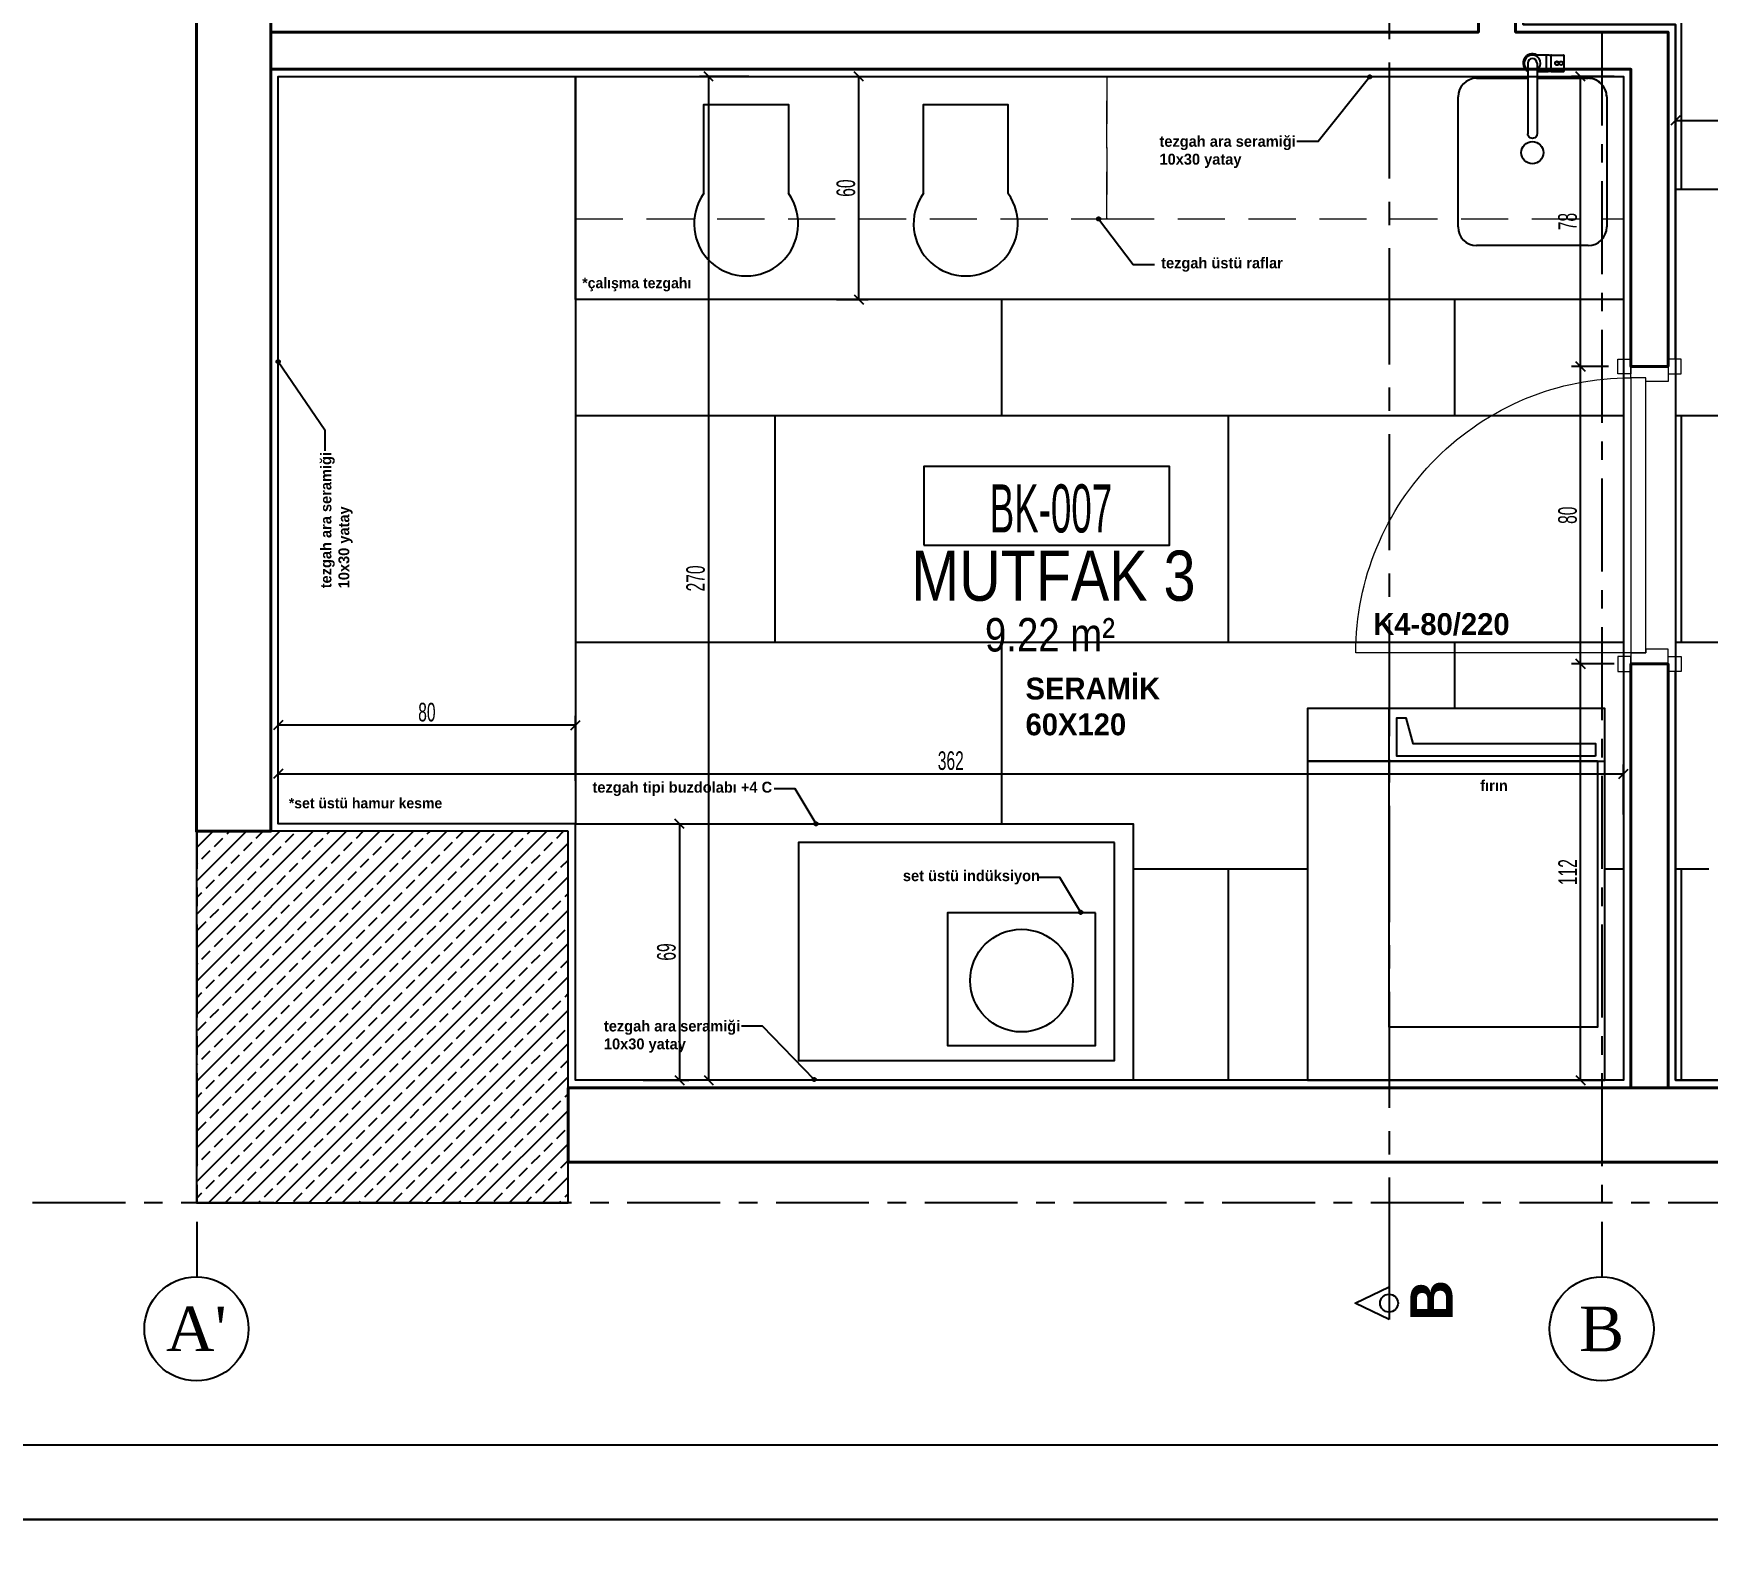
# Model space of a CAD drawing. Header units: millimetres. Extents: x 933584 to 974011, y 4545988 to 4553664.
# Drawn here: x 939316 to 939766.3, y 4548345.4 to 4548755.1 of the extents above; entities that cross this region are included whole.
import ezdxf
from ezdxf.enums import TextEntityAlignment as Align

# ---------------------------------------------------------------- set-up
doc = ezdxf.new("R2010")
doc.units = ezdxf.units.MM
doc.set_wipeout_variables(frame=1)
doc.header["$PDMODE"] = 35
for name, pattern in [('568_AVN_KES_01$0$HIDDEN', [0.375, 0.25, -0.125]), ('CENTER', [2, 1.25, -0.25, 0.25, -0.25]), ('DOT2', [3.175, 0, -3.175]), ('HIDDEN', [9.525, 6.35, -3.175]), ('HIDDENX2', [19.05, 12.7, -6.35])]:
    doc.linetypes.add(name, pattern=pattern)
doc.layers.get('0').update_dxf_attribs({"color": 255})
doc.layers.get('Defpoints').update_dxf_attribs({"color": 8})
for name, color, linetype in [('0-CSX-CXS_20', 14, 'CENTER'), ('0-DMS-50', 143, 'Continuous'), ('0-EST-MEA', 10, 'Continuous'), ('0-HSL-HTC', 253, 'Continuous'), ('0-HSL-HTC_200', 1, 'Continuous'), ('0-HSL-SLD', 252, 'Continuous'), ('0-LNS-SPL', 13, '568_AVN_KES_01$0$HIDDEN'), ('0-LNS-VLF', 11, 'Continuous'), ('0-TXT-NRS', 6, 'Continuous'), ('0-TXT-PBX', 6, 'Continuous'), ('0-TXT-PTX_50', 8, 'Continuous'), ('0-TXT-XBX_20', 3, 'Continuous'), ('2-SPS-RCN', 2, 'Continuous'), ('8-KBT-KEQ', 4, 'Continuous')]:
    doc.layers.add(name, color=color, linetype=linetype)
for name, color, linetype, lineweight in [('2-SPS-IBW', 5, 'Continuous', 40), ('3-OPN-WDR', 4, 'Continuous', 18), ('WNG-02-METAL', 71, 'Continuous', 15)]:
    doc.layers.add(name, color=color, linetype=linetype, lineweight=lineweight)
doc.styles.add('Century Gothic_B_3', font='GOTHICB.TTF', dxfattribs={"height": 4})
doc.styles.add('dim_romans_50', font='swissl.ttf', dxfattribs={"width": 0.6, "height": 5})
doc.styles.add('MAHAL YAZISI', font='ARIALN.TTF', dxfattribs={"width": 0.8})
doc.styles.get("Standard").update_dxf_attribs({"font": 'times.ttf'})
doc.dimstyles.new('ONK_dim 1_50', dxfattribs={"dimscale": 5, "dimtxt": 4, "dimasz": 0.5, "dimexe": 0.5, "dimexo": 0.5, "dimgap": 0.2, "dimtad": 1, "dimdec": 1, "dimrnd": 0.5, "dimzin": 9, "dimtxsty": 'dim_romans_50', "dimblk": 'OBLIQUE', "dimcen": 1, "dimclre": 256, "dimclrt": 256, "dimazin": 2, "dimtfac": 1, "dimtdec": 1, "dimtix": 1, "dimtmove": 2, "dimatfit": 3, "dimldrblk": 'OBLIQUE', "dimfxl": 3, "dimfxlon": 1, "dimarcsym": 0})

# ---------------------------------------------------------------- blocks, each defined once
blk = doc.blocks.new('DBXDB')
at = {"layer": '2-SPS-IBW'}
for points in [[(940322.16, 4549239.51), (940322.16, 4548677.89), (940302.15, 4548677.89), (940302.15, 4549246.89)], [(941153.16, 4548608.89), (941153.16, 4548608.89), (941153.16, 4548608.89), (940402.16, 4548608.89), (940402.16, 4548588.89), (941153.16, 4548588.89), (941153.16, 4548608.89)]]:
    blk.add_lwpolyline(points, close=True, dxfattribs=at)
blk = doc.blocks.new('aksno_20')
at = {"layer": '0-TXT-XBX_20'}
blk.add_circle((0, 0), 7, dxfattribs=at)
blk.add_attdef('AKSNO', text='', height=6).set_placement((0, 0), align=Align.MIDDLE_CENTER)
blk = doc.blocks.new('ZVBXCB')
at = {"layer": '0-CSX-CXS_20', "ltscale": 20}
blk.add_line((933780.76, 4548440.54), (932221.52, 4548440.54), dxfattribs=at)
for points in [[(932759.94, 4549835.4), (932759.94, 4548420.65)], [(933137.86, 4549835.4), (933137.86, 4548420.65)]]:
    blk.add_lwpolyline(points, dxfattribs=at)
at = {"layer": '0-TXT-XBX_20'}
ref = blk.add_blockref('aksno_20', (932759.84, 4548406.65), dxfattribs=dict(at, xscale=2, yscale=2, zscale=2))
ref.add_attrib('AKSNO', "A'", dxfattribs={"color": 7, "height": 12}).set_placement((932759.84, 4548406.65), align=Align.MIDDLE_CENTER)
ref = blk.add_blockref('aksno_20', (933137.86, 4548406.65), dxfattribs=dict(at, xscale=2, yscale=2, zscale=2))
ref.add_attrib('AKSNO', 'B', dxfattribs={"color": 7, "height": 12}).set_placement((933137.86, 4548406.65), align=Align.MIDDLE_CENTER)
blk = doc.blocks.new('FDSVBDVBDZVB')
at = {"layer": '0-HSL-HTC_200'}
h = blk.add_hatch(dxfattribs=at)
h.set_pattern_fill('ANSI33', color=256)
h.set_pattern_definition([(45, (935944.3535, 4550275.225), (-4.490128, 4.490128), []), (45, (935948.8436, 4550275.225), (-4.490128, 4.490128), [3.175, -1.5875])])
h.paths.add_polyline_path([(940402.16, 4548677.89), (940302.15, 4548677.89), (940302.15, 4548577.9), (940402.16, 4548577.9)])
at = {"layer": '2-SPS-RCN'}
blk.add_lwpolyline([(940402.16, 4548677.89), (940302.15, 4548677.89), (940302.15, 4548577.9), (940402.16, 4548577.9)], close=True, dxfattribs=at)
blk = doc.blocks.new('batarya')
at = {"layer": 'WNG-02-METAL'}
for p, q in [((22326.01, 6764.8), (22323.42, 6762.84)), ((22326.21, 6764.87), (22328.79, 6761.47)), ((22327.06, 6765.6), (22330.11, 6767.92)), ((22329.72, 6762.1), (22327.06, 6765.6)), ((22330.45, 6765.41), (22341.94, 6750.28)), ((22332.44, 6766.92), (22343.93, 6751.79)), ((22323.42, 6762.77), (22326.02, 6759.34)), ((22328.67, 6761.3), (22326.09, 6759.33)), ((22331.78, 6763.66), (22329.72, 6762.1))]:
    blk.add_line(p, q, dxfattribs=at)
for points in [[(22326.01, 6764.8), (22326.05, 6764.83), (22326.19, 6764.87)], [(22326.19, 6764.87), (22326.2, 6764.87), (22326.21, 6764.87), (22326.21, 6764.87)], [(22328.79, 6761.45), (22328.71, 6761.33), (22328.67, 6761.3)], [(22328.79, 6761.47), (22328.8, 6761.46), (22328.79, 6761.46), (22328.79, 6761.45)], [(22341.94, 6750.28), (22342.16, 6750.05), (22342.44, 6749.89), (22342.76, 6749.81), (22343.08, 6749.81), (22343.39, 6749.9), (22343.68, 6750.06)], [(22343.68, 6750.06), (22343.91, 6750.29), (22344.07, 6750.57), (22344.16, 6750.88), (22344.17, 6751.2), (22344.09, 6751.51), (22343.93, 6751.79)]]:
    blk.add_lwpolyline(points, dxfattribs=at)
for centre, radius in [((22325.31, 6761.51), 0.5), ((22326.19, 6762.17), 0.525), ((22326.19, 6762.17), 0.47)]:
    blk.add_circle(centre, radius, dxfattribs=at)
for centre, radius, start, end in [((22331.45, 6766.17), 2.5, 337.2316, 155.5423), ((22331.45, 6766.17), 2.2, 341.8342, 272.5673), ((22330.18, 6761.6), 5.08, 127.8893, 140.6506), ((22331.45, 6766.17), 1.25, 37.2059, 217.2059), ((22323.45, 6762.8), 0.05, 127.2059, 217.2059), ((22326.05, 6759.37), 0.05, 217.2059, 307.2059), ((22326.7, 6766.18), 5.08, 293.7612, 306.5225)]:
    blk.add_arc(centre, radius, start, end, dxfattribs=at)
blk = doc.blocks.new('EVYE PLAN')
at = {"layer": '8-KBT-KEQ'}
for p, q in [((5786.65, -705.51), (5782.81, -705.51)), ((5786.65, -709.91), (5786.65, -705.51)), ((5787.77, -705.58), (5787.77, -709.85)), ((5787.97, -705.52), (5791.22, -705.52)), ((5791.27, -705.57), (5791.27, -709.87)), ((5781.56, -707.71), (5781.56, -726.71)), ((5784.06, -707.71), (5784.06, -726.71)), ((5784.06, -709.91), (5786.65, -709.91)), ((5787.97, -709.92), (5791.22, -709.92)), ((5767.81, -711.76), (5781.56, -711.76)), ((5784.06, -711.76), (5797.81, -711.76)), ((5762.81, -751.76), (5762.81, -716.76)), ((5802.81, -716.76), (5802.81, -751.76)), ((5797.81, -756.76), (5767.81, -756.76))]:
    blk.add_line(p, q, dxfattribs=at)
for points in [[(5787.78, -705.57), (5787.77, -705.57), (5787.77, -705.58), (5787.77, -705.58)], [(5787.97, -705.52), (5787.92, -705.52), (5787.78, -705.57)], [(5787.77, -709.85), (5787.77, -709.86), (5787.77, -709.86), (5787.78, -709.87)], [(5787.78, -709.87), (5787.92, -709.91), (5787.97, -709.92)], [(5782.81, -727.94), (5782.49, -727.9), (5782.19, -727.77), (5781.93, -727.58), (5781.73, -727.32), (5781.61, -727.03), (5781.56, -726.71)], [(5784.06, -726.71), (5784.02, -727.03), (5783.9, -727.32), (5783.7, -727.58), (5783.44, -727.77), (5783.14, -727.9), (5782.81, -727.94)]]:
    blk.add_lwpolyline(points, dxfattribs=at)
for centre, radius in [((5789.42, -707.72), 0.525), ((5789.42, -707.72), 0.47), ((5790.52, -707.72), 0.5), ((5782.81, -731.76), 3)]:
    blk.add_circle(centre, radius, dxfattribs=at)
for centre, radius, start, end in [((5782.81, -707.71), 2.5, 61.6636, 239.9743), ((5782.81, -707.71), 2.2, 304.6386, 235.3717), ((5782.81, -707.71), 1.25, 0, 180), ((5786.59, -710.59), 5.08, 76.5553, 89.3166), ((5791.22, -705.57), 0.05, 360, 90), ((5786.59, -704.83), 5.08, 270.6834, 283.4447), ((5791.22, -709.87), 0.05, 270, 0), ((5767.81, -716.76), 5, 90, 180), ((5797.81, -716.76), 5, 51.566, 90), ((5797.81, -716.76), 5, 0, 90), ((5797.81, -716.76), 5, 0, 21.3657), ((5767.81, -751.76), 5, 180, 270), ((5797.81, -751.76), 5, 270, 0)]:
    blk.add_arc(centre, radius, start, end, dxfattribs=at)
at = {"layer": '8-KBT-KEQ', "xscale": -1, "rotation": 37.20591726552704}
blk.add_blockref('batarya', (27660.46, 7406.66), dxfattribs=at)
blk = doc.blocks.new('kapı_multi1')
at = {"color": 8}
blk.add_lwpolyline([(3, 0), (3, 74, -0.414214), (77, 0, -1)], format="xyb", dxfattribs=at)
for points in [[(2, 3.5), (-2, 3.5), (-2, 0), (2, 0)], [(0, -10), (4, -10), (4, -4), (3, -4), (3, 0), (0, 0)], [(77, -4), (77, 0), (3, 0), (3, -4)], [(80, -10), (76, -10), (76, -4), (77, -4), (77, 0), (80, 0)], [(78, 3.5), (82, 3.5), (82, 0), (78, 0)], [(2, -13.5), (-2, -13.5), (-2, -10), (2, -10)], [(78, -13.5), (82, -13.5), (82, -10), (78, -10)]]:
    blk.add_lwpolyline(points, close=True)
blk = doc.blocks.new('MAHAL_KODU')
at = {"layer": '0-TXT-PTX_50'}
for tag, height, p in [('MEKAN_ADI', 0.3, (0, -0.65)), ('ALAN', 0.2, (0, -0.95))]:
    blk.add_attdef(tag, text='', height=height, dxfattribs=at).set_placement(p, align=Align.MIDDLE_CENTER)
at = {"linetype": 'DOT2', "ltscale": 10000}
blk.add_wipeout([(-0.748, 0.049), (0.721, 0.049), (0.722, -0.423), (-0.752, -0.425)], dxfattribs=at)
at = {"layer": '0-TXT-PBX'}
blk.add_lwpolyline([(-0.748, -0.422), (0.721, -0.422), (0.721, 0.049), (-0.748, 0.049)], close=True, dxfattribs=at)
at = {"layer": '0-TXT-PTX_50'}
blk.add_attdef('MAHAL_KODU', text='', height=0.3, dxfattribs=at).set_placement((0, -0.2), align=Align.MIDDLE_CENTER)
blk = doc.blocks.new('vcbxcbxcb')
at = {"layer": '0-HSL-SLD', "linetype": 'Continuous'}
for p, q in [((939759.36, 4548713.28), (939759.36, 4548774.24)), ((939757.71, 4548713.28), (939847.71, 4548713.28)), ((939576.48, 4548652.32), (939576.48, 4548683.53)), ((939698.4, 4548652.32), (939698.4, 4548683.53)), ((939461.84, 4548652.32), (939743.71, 4548652.32)), ((939515.52, 4548591.36), (939515.52, 4548652.32)), ((939637.44, 4548591.36), (939637.44, 4548652.32)), ((939757.71, 4548652.32), (940228.84, 4548652.32)), ((939759.36, 4548591.36), (939759.36, 4548652.32)), ((939461.84, 4548591.36), (939743.71, 4548591.36)), ((939576.48, 4548542.53), (939576.48, 4548591.36)), ((939698.4, 4548573.53), (939698.4, 4548591.36)), ((939757.71, 4548591.36), (940228.84, 4548591.36)), ((939611.84, 4548530.4), (939658.71, 4548530.4)), ((939637.44, 4548473.53), (939637.44, 4548530.4)), ((939738.71, 4548530.4), (939743.71, 4548530.4)), ((939757.71, 4548530.4), (939766.71, 4548530.4)), ((939759.36, 4548473.53), (939759.36, 4548530.4))]:
    blk.add_line(p, q, dxfattribs=at)
blk = doc.blocks.new('_Oblique')
at = {"color": 0, "linetype": 'ByBlock', "lineweight": -2}
blk.add_line((-0.5, -0.5), (0.5, 0.5), dxfattribs=at)
blk = doc.blocks.new('*D1385')
at = {"layer": '0-DMS-50', "lineweight": -2}
for p, q in [((939381.84, 4548554.04), (939381.84, 4548571.54)), ((939461.84, 4548554.04), (939461.84, 4548571.54))]:
    blk.add_line(p, q, dxfattribs=at)
at = {"layer": '0-DMS-50', "color": 0, "lineweight": -2}
blk.add_line((939461.84, 4548569.04), (939381.84, 4548569.04), dxfattribs=at)
at = {"layer": 'Defpoints', "color": 0}
for p in [(939381.84, 4548569.04), (939381.84, 4548542.53), (939461.84, 4548542.53)]:
    blk.add_point(p, dxfattribs=at)
at = {"layer": '0-DMS-50', "color": 0, "linetype": 'ByBlock', "lineweight": -2, "xscale": 2.5, "yscale": 2.5, "zscale": 2.5, "rotation": 180}
blk.add_blockref('_Oblique', (939381.84, 4548569.04), dxfattribs=at)
at = {"layer": '0-DMS-50', "color": 0, "linetype": 'ByBlock', "lineweight": -2, "xscale": 2.5, "yscale": 2.5, "zscale": 2.5}
blk.add_blockref('_Oblique', (939461.84, 4548569.04), dxfattribs=at)
at = {"layer": '0-DMS-50', "insert": (939421.84, 4548572.54), "char_height": 5, "attachment_point": 5, "style": 'dim_romans_50'}
blk.add_mtext('80', dxfattribs=at)
blk = doc.blocks.new('*D1386')
at = {"layer": '0-DMS-50', "lineweight": -2}
for p, q in [((939532.07, 4548743.53), (939540.57, 4548743.53)), ((939532.07, 4548683.53), (939540.57, 4548683.53))]:
    blk.add_line(p, q, dxfattribs=at)
at = {"layer": '0-DMS-50', "color": 0, "lineweight": -2}
blk.add_line((939538.07, 4548683.53), (939538.07, 4548743.53), dxfattribs=at)
at = {"layer": 'Defpoints', "color": 0}
for p in [(939529.57, 4548743.53), (939538.07, 4548743.53), (939529.57, 4548683.53)]:
    blk.add_point(p, dxfattribs=at)
at = {"layer": '0-DMS-50', "color": 0, "linetype": 'ByBlock', "lineweight": -2, "xscale": 2.5, "yscale": 2.5, "zscale": 2.5}
for p, rotation in [((939538.07, 4548743.53), 90), ((939538.07, 4548683.53), 270)]:
    blk.add_blockref('_Oblique', p, dxfattribs=dict(at, rotation=rotation))
at = {"layer": '0-DMS-50', "insert": (939534.57, 4548713.53), "char_height": 5, "attachment_point": 5, "rotation": 90, "style": 'dim_romans_50'}
blk.add_mtext('60', dxfattribs=at)
blk = doc.blocks.new('*D1387')
at = {"layer": '0-DMS-50', "lineweight": -2}
for p, q in [((939480.06, 4548542.53), (939492.3, 4548542.53)), ((939480.06, 4548473.53), (939492.3, 4548473.53))]:
    blk.add_line(p, q, dxfattribs=at)
at = {"layer": '0-DMS-50', "color": 0, "lineweight": -2}
blk.add_line((939489.8, 4548542.53), (939489.8, 4548473.53), dxfattribs=at)
at = {"layer": 'Defpoints', "color": 0}
for p in [(939477.56, 4548542.53), (939477.56, 4548473.53), (939489.8, 4548473.53)]:
    blk.add_point(p, dxfattribs=at)
at = {"layer": '0-DMS-50', "color": 0, "linetype": 'ByBlock', "lineweight": -2, "xscale": 2.5, "yscale": 2.5, "zscale": 2.5}
for p, rotation in [((939489.8, 4548542.53), 90), ((939489.8, 4548473.53), 270)]:
    blk.add_blockref('_Oblique', p, dxfattribs=dict(at, rotation=rotation))
at = {"layer": '0-DMS-50', "insert": (939486.3, 4548508.03), "char_height": 5, "attachment_point": 5, "rotation": 90, "style": 'dim_romans_50'}
blk.add_mtext('69', dxfattribs=at)
blk = doc.blocks.new('*D1388')
at = {"layer": '0-DMS-50', "lineweight": -2}
for p, q in [((939508.44, 4548743.53), (939495.14, 4548743.53)), ((939508.44, 4548473.53), (939495.14, 4548473.53))]:
    blk.add_line(p, q, dxfattribs=at)
at = {"layer": '0-DMS-50', "color": 0, "lineweight": -2}
blk.add_line((939497.64, 4548743.53), (939497.64, 4548473.53), dxfattribs=at)
at = {"layer": 'Defpoints', "color": 0}
for p in [(939510.94, 4548743.53), (939497.64, 4548473.53), (939510.94, 4548473.53)]:
    blk.add_point(p, dxfattribs=at)
at = {"layer": '0-DMS-50', "color": 0, "linetype": 'ByBlock', "lineweight": -2, "xscale": 2.5, "yscale": 2.5, "zscale": 2.5}
for p, rotation in [((939497.64, 4548743.53), 90), ((939497.64, 4548473.53), 270)]:
    blk.add_blockref('_Oblique', p, dxfattribs=dict(at, rotation=rotation))
at = {"layer": '0-DMS-50', "insert": (939494.14, 4548608.53), "char_height": 5, "attachment_point": 5, "rotation": 90, "style": 'dim_romans_50'}
blk.add_mtext('270', dxfattribs=at)
blk = doc.blocks.new('*D1389')
at = {"layer": '0-DMS-50', "lineweight": -2}
for p, q in [((939381.84, 4548545.03), (939381.84, 4548558.48)), ((939743.71, 4548545.03), (939743.71, 4548558.48))]:
    blk.add_line(p, q, dxfattribs=at)
at = {"layer": '0-DMS-50', "color": 0, "lineweight": -2}
blk.add_line((939381.84, 4548555.98), (939743.71, 4548555.98), dxfattribs=at)
at = {"layer": 'Defpoints', "color": 0}
for p in [(939743.71, 4548555.98), (939381.84, 4548542.53), (939743.71, 4548542.53)]:
    blk.add_point(p, dxfattribs=at)
at = {"layer": '0-DMS-50', "color": 0, "linetype": 'ByBlock', "lineweight": -2, "xscale": 2.5, "yscale": 2.5, "zscale": 2.5, "rotation": 180}
blk.add_blockref('_Oblique', (939381.84, 4548555.98), dxfattribs=at)
at = {"layer": '0-DMS-50', "color": 0, "linetype": 'ByBlock', "lineweight": -2, "xscale": 2.5, "yscale": 2.5, "zscale": 2.5}
blk.add_blockref('_Oblique', (939743.71, 4548555.98), dxfattribs=at)
at = {"layer": '0-DMS-50', "insert": (939562.77, 4548559.48), "char_height": 5, "attachment_point": 5, "style": 'dim_romans_50'}
blk.add_mtext('362', dxfattribs=at)
blk = doc.blocks.new('*D1390')
at = {"layer": '0-DMS-50', "lineweight": -2}
for p, q in [((939741.21, 4548585.53), (939729.7, 4548585.53)), ((939741.21, 4548473.53), (939729.7, 4548473.53))]:
    blk.add_line(p, q, dxfattribs=at)
at = {"layer": '0-DMS-50', "color": 0, "lineweight": -2}
blk.add_line((939732.2, 4548473.53), (939732.2, 4548585.53), dxfattribs=at)
at = {"layer": 'Defpoints', "color": 0}
for p in [(939732.2, 4548585.53), (939743.71, 4548585.53), (939743.71, 4548473.53)]:
    blk.add_point(p, dxfattribs=at)
at = {"layer": '0-DMS-50', "color": 0, "linetype": 'ByBlock', "lineweight": -2, "xscale": 2.5, "yscale": 2.5, "zscale": 2.5}
for p, rotation in [((939732.2, 4548585.53), 90), ((939732.2, 4548473.53), 270)]:
    blk.add_blockref('_Oblique', p, dxfattribs=dict(at, rotation=rotation))
at = {"layer": '0-DMS-50', "insert": (939728.7, 4548529.53), "char_height": 5, "attachment_point": 5, "rotation": 90, "style": 'dim_romans_50'}
blk.add_mtext('112', dxfattribs=at)
blk = doc.blocks.new('*D1391')
at = {"layer": '0-DMS-50', "lineweight": -2}
for p, q in [((939739.71, 4548665.53), (939729.7, 4548665.53)), ((939741.21, 4548585.53), (939729.7, 4548585.53))]:
    blk.add_line(p, q, dxfattribs=at)
at = {"layer": '0-DMS-50', "color": 0, "lineweight": -2}
blk.add_line((939732.2, 4548585.53), (939732.2, 4548665.53), dxfattribs=at)
at = {"layer": 'Defpoints', "color": 0}
for p in [(939732.2, 4548665.53), (939742.21, 4548665.53), (939743.71, 4548585.53)]:
    blk.add_point(p, dxfattribs=at)
at = {"layer": '0-DMS-50', "color": 0, "linetype": 'ByBlock', "lineweight": -2, "xscale": 2.5, "yscale": 2.5, "zscale": 2.5}
for p, rotation in [((939732.2, 4548665.53), 90), ((939732.2, 4548585.53), 270)]:
    blk.add_blockref('_Oblique', p, dxfattribs=dict(at, rotation=rotation))
at = {"layer": '0-DMS-50', "insert": (939728.7, 4548625.53), "char_height": 5, "attachment_point": 5, "rotation": 90, "style": 'dim_romans_50'}
blk.add_mtext('80', dxfattribs=at)
blk = doc.blocks.new('*D1392')
at = {"layer": '0-DMS-50', "lineweight": -2}
for p, q in [((939741.21, 4548743.53), (939729.7, 4548743.53)), ((939739.71, 4548665.53), (939729.7, 4548665.53))]:
    blk.add_line(p, q, dxfattribs=at)
at = {"layer": '0-DMS-50', "color": 0, "lineweight": -2}
blk.add_line((939732.2, 4548665.53), (939732.2, 4548743.53), dxfattribs=at)
at = {"layer": 'Defpoints', "color": 0}
for p in [(939732.2, 4548743.53), (939743.71, 4548743.53), (939742.21, 4548665.53)]:
    blk.add_point(p, dxfattribs=at)
at = {"layer": '0-DMS-50', "color": 0, "linetype": 'ByBlock', "lineweight": -2, "xscale": 2.5, "yscale": 2.5, "zscale": 2.5}
for p, rotation in [((939732.2, 4548743.53), 90), ((939732.2, 4548665.53), 270)]:
    blk.add_blockref('_Oblique', p, dxfattribs=dict(at, rotation=rotation))
at = {"layer": '0-DMS-50', "insert": (939728.7, 4548704.53), "char_height": 5, "attachment_point": 5, "rotation": 90, "style": 'dim_romans_50'}
blk.add_mtext('78', dxfattribs=at)
blk = doc.blocks.new('*D1393')
at = {"layer": '0-DMS-50', "lineweight": -2}
for p, q in [((939757.71, 4548734.2), (939757.71, 4548734.2)), ((939847.71, 4548734.2), (939847.71, 4548734.2))]:
    blk.add_line(p, q, dxfattribs=at)
at = {"layer": '0-DMS-50', "color": 0, "lineweight": -2}
blk.add_line((939757.71, 4548731.7), (939847.71, 4548731.7), dxfattribs=at)
at = {"layer": 'Defpoints', "color": 0}
for p in [(939757.71, 4548731.7), (939847.71, 4548731.7), (939847.71, 4548731.7)]:
    blk.add_point(p, dxfattribs=at)
at = {"layer": '0-DMS-50', "color": 0, "linetype": 'ByBlock', "lineweight": -2, "xscale": 2.5, "yscale": 2.5, "zscale": 2.5, "rotation": 180}
blk.add_blockref('_Oblique', (939757.71, 4548731.7), dxfattribs=at)
at = {"layer": '0-DMS-50', "color": 0, "linetype": 'ByBlock', "lineweight": -2, "xscale": 2.5, "yscale": 2.5, "zscale": 2.5}
blk.add_blockref('_Oblique', (939847.71, 4548731.7), dxfattribs=at)
at = {"layer": '0-DMS-50', "insert": (939802.71, 4548735.2), "char_height": 5, "attachment_point": 5, "style": 'dim_romans_50'}
blk.add_mtext('90', dxfattribs=at)
blk = doc.blocks.new('CXVBXCBXCB')
at = {"linetype": 'CENTER', "ltscale": 25}
blk.add_lwpolyline([(936604.05, 4552635.39), (936604.05, 4551251.6)], dxfattribs=at)
blk.add_lwpolyline([(936604.05, 4551247.18), (936594.96, 4551251.6), (936604.05, 4551256.02), (936604.05, 4551247.18)])
blk.add_circle((936604.05, 4551251.6), 2.41)
at = {"linetype": 'CENTER', "ltscale": 10, "insert": (936609.76, 4553142.81), "char_height": 11.3933, "width": 1895.9693, "attachment_point": 3, "rotation": 90, "line_spacing_factor": 0.984502, "style": 'Century Gothic_B_3'}
blk.add_mtext('\\pxql;{\\fFranklin Gothic Book|b1|i0|c162|p34;B}', dxfattribs=at)

msp = doc.modelspace()

# ---------------------------------------------------------------- hatches: boundary and pattern name
at = {"layer": '0-LNS-VLF', "linetype": 'HIDDEN', "ltscale": 0.5}
h = msp.add_hatch(color=256, dxfattribs=at)
h.dxf.hatch_style = 1
edge = h.paths.add_edge_path()
edge.add_arc((939675.47, 4548743.46), 0.467, 0, 360)
h = msp.add_hatch(color=256, dxfattribs=at)
h.dxf.hatch_style = 1
edge = h.paths.add_edge_path()
edge.add_arc((939602.54, 4548705.25), 0.467, -180, 180, ccw=False)
h = msp.add_hatch(color=256, dxfattribs=at)
h.dxf.hatch_style = 1
edge = h.paths.add_edge_path()
edge.add_arc((939381.83, 4548666.86), 0.467, 0, 360)
h = msp.add_hatch(color=256, dxfattribs=at)
h.dxf.hatch_style = 1
edge = h.paths.add_edge_path()
edge.add_arc((939526.54, 4548542.5), 0.467, 0, 360)
h = msp.add_hatch(color=256, dxfattribs=at)
h.dxf.hatch_style = 1
edge = h.paths.add_edge_path()
edge.add_arc((939597.72, 4548518.7), 0.467, 0, 360)
h = msp.add_hatch(color=256, dxfattribs=at)
h.dxf.hatch_style = 1
edge = h.paths.add_edge_path()
edge.add_arc((939526.02, 4548473.72), 0.467, 0, 360)

# ---------------------------------------------------------------- linework, layer by layer
at = {"color": 0}
for points in [[(938801.5, 4549855.4), (940901.5, 4549855.4), (940901.5, 4548355.4), (938801.5, 4548355.4)], [(938821.5, 4549835.4), (940881.5, 4549835.4), (940881.5, 4548375.4), (938821.5, 4548375.4)], [(938801.5, 4548355.4), (940901.5, 4548355.4), (940901.5, 4546855.4), (938801.5, 4546855.4)]]:
    msp.add_lwpolyline(points, close=True, dxfattribs=at)
at = {"layer": '0-EST-MEA'}
msp.add_lwpolyline([(939760.15, 4549003.22), (939754.59, 4548961.71), (939716.71, 4548975.68), (939716.71, 4548757.53), (939757.71, 4548757.53), (939757.71, 4548473.53), (940208.84, 4548473.53), (940208.84, 4548567.53), (940228.84, 4548567.53), (940228.84, 4548713.53), (939861.71, 4548713.53), (939861.71, 4548653.53), (939847.71, 4548653.53), (939847.71, 4549003.22)], close=True, dxfattribs=at)
at = {"layer": '0-LNS-SPL', "linetype": 'ByBlock', "ltscale": 0.5}
for points in [[(939847.71, 4548828.03), (939847.71, 4548653.53), (939861.71, 4548653.53), (939861.71, 4548713.53), (940228.84, 4548713.53), (940228.84, 4548567.53), (940208.84, 4548567.53), (940208.84, 4548473.53), (939757.71, 4548473.53), (939757.71, 4548583.53)], [(939757.71, 4548667.53), (939757.71, 4548757.53), (939716.71, 4548757.53), (939716.71, 4548826.03)], [(939743.71, 4548583.53), (939743.71, 4548473.53), (939461.84, 4548473.53), (939461.84, 4548542.53), (939381.84, 4548542.53), (939381.84, 4548743.53), (939743.71, 4548743.53), (939743.71, 4548667.53)]]:
    msp.add_lwpolyline(points, dxfattribs=at)
at = {"layer": '0-LNS-VLF', "ltscale": 0.5}
for points in [[(939675.47, 4548743.46), (939661.59, 4548726.05), (939655.9, 4548726.05)], [(939602.54, 4548705.25), (939611.86, 4548692.94), (939617.55, 4548692.94)], [(939381.83, 4548666.86), (939394.43, 4548648.54), (939394.43, 4548642.85)], [(939526.54, 4548542.5), (939520.91, 4548551.89), (939515.22, 4548551.89)], [(939597.72, 4548518.7), (939592.09, 4548528.09), (939586.4, 4548528.09)], [(939526.02, 4548473.72), (939512.14, 4548488.05), (939506.45, 4548488.05)]]:
    msp.add_lwpolyline(points, dxfattribs=at)
at = {"layer": '0-LNS-VLF', "linetype": 'HIDDEN', "ltscale": 0.5}
for centre in [(939675.47, 4548743.46), (939602.54, 4548705.25), (939381.83, 4548666.86), (939526.54, 4548542.5), (939597.72, 4548518.7), (939526.02, 4548473.72)]:
    msp.add_circle(centre, 0.467, dxfattribs=at)
at = {"layer": '0-TXT-NRS'}
for points in [[(939496.36, 4548712.14), (939496.36, 4548736.01), (939519.09, 4548736.01), (939519.09, 4548712.14)], [(939555.43, 4548712.14), (939555.43, 4548736.01), (939578.16, 4548736.01), (939578.16, 4548712.14)], [(939680.71, 4548559.36), (939680.71, 4548573.53)], [(939736.24, 4548560.74), (939682.77, 4548560.74), (939682.77, 4548571.05), (939685.16, 4548571.05), (939687.02, 4548564.1), (939736.24, 4548564.1), (939736.24, 4548560.74)], [(939736.71, 4548559.36), (939658.71, 4548559.36), (939738.71, 4548559.36)]]:
    msp.add_lwpolyline(points, dxfattribs=at)
for points in [[(939738.71, 4548473.53), (939738.71, 4548573.53), (939678.71, 4548573.53), (939658.71, 4548573.53), (939658.71, 4548473.53)], [(939680.71, 4548559.36), (939736.71, 4548559.36), (939736.71, 4548487.79), (939680.71, 4548487.79)], [(939606.79, 4548537.48), (939521.78, 4548537.48), (939521.78, 4548478.87), (939606.79, 4548478.87)], [(939601.66, 4548518.6), (939561.93, 4548518.6), (939561.93, 4548482.91), (939601.66, 4548482.91)]]:
    msp.add_lwpolyline(points, close=True, dxfattribs=at)
msp.add_circle((939581.8, 4548500.33), 13.81, dxfattribs=at)
for centre in [(939507.73, 4548703.93), (939566.79, 4548703.93)]:
    msp.add_arc(centre, 14.02, 144.1552, 35.8448, dxfattribs=at)
at = {"layer": '2-SPS-IBW'}
for points in [[(939755.71, 4548665.53), (939745.71, 4548665.53), (939745.71, 4548745.53), (939379.84, 4548745.53), (939379.84, 4548755.53), (939704.71, 4548755.53), (939704.71, 4548828.03), (939714.71, 4548828.03), (939714.71, 4548755.53), (939755.71, 4548755.53), (939755.71, 4548665.53)], [(939745.71, 4548471.53), (939745.71, 4548585.53), (939755.71, 4548585.53), (939755.71, 4548471.53)]]:
    msp.add_lwpolyline(points, dxfattribs=at)
at = {"layer": '3-OPN-WDR', "linetype": 'HIDDENX2'}
for points in [[(939604.77, 4548743.53), (939461.84, 4548743.53), (939461.84, 4548705.24), (939604.77, 4548705.24)], [(939604.77, 4548705.24), (939743.71, 4548705.24), (939743.71, 4548743.53), (939604.77, 4548743.53)]]:
    msp.add_lwpolyline(points, close=True, dxfattribs=at)
at = {"layer": '8-KBT-KEQ'}
for points in [[(939461.84, 4548542.53), (939381.84, 4548542.53), (939381.84, 4548743.53), (939461.84, 4548743.53)], [(939743.71, 4548683.53), (939461.84, 4548683.53), (939461.84, 4548743.53), (939743.71, 4548743.53)], [(939461.84, 4548542.53), (939611.84, 4548542.53), (939611.84, 4548473.53), (939461.84, 4548473.53)]]:
    msp.add_lwpolyline(points, close=True, dxfattribs=at)

# ---------------------------------------------------------------- block references
for name, p in [('ZVBXCB', (6600, 0)), ('FDSVBDVBDZVB', (-942.31, -137.36)), ('CXVBXCBXCB', (3076.62, -2838.04)), ('EVYE PLAN', (933936.41, 4549454.84))]:
    msp.add_blockref(name, p)
at = {"layer": '0-HSL-HTC'}
msp.add_blockref('DBXDB', (-942.31, -137.36), dxfattribs=at)
at = {"layer": '3-OPN-WDR', "extrusion": (0, 0, -1), "xscale": -1, "zscale": -1, "rotation": 270}
msp.add_blockref('kapı_multi1', (-939745.71, 4548585.53), dxfattribs=at)

# ---------------------------------------------------------------- texts
at = {"layer": '0-LNS-VLF', "linetype": 'HIDDEN', "ltscale": 0.5, "char_height": 2.9364, "attachment_point": 1, "line_spacing_factor": 0.984502, "style": 'Century Gothic_B_3'}
for s, insert, width in [('\\pxql;{\\fFranklin Gothic Book|b1|i0|c162|p34;tezgah ara seramiği\\P10x30 yatay}', (939618.91, 4548727.59), 95.455), ('\\pxql;{\\fFranklin Gothic Book|b1|i0|c162|p34;tezgah üstü raflar}', (939619.36, 4548694.88), 95.455), ('\\pxql;{\\fFranklin Gothic Book|b1|i0|c162|p34;tezgah tipi buzdolabı +4 C}', (939466.39, 4548553.83), 95.455), ('\\pxql;{\\fFranklin Gothic Book|b1|i0|c162|p34;fırın}', (939705.19, 4548554.28), 99.455), ('\\pxql;{\\fFranklin Gothic Book|b1|i0|c162|p34;set üstü indüksiyon}', (939549.89, 4548530.03), 95.455), ('\\pxql;{\\fFranklin Gothic Book|b1|i0|c162|p34;tezgah ara seramiği\\P10x30 yatay}', (939469.46, 4548489.59), 95.455)]:
    msp.add_mtext(s, dxfattribs=dict(at, insert=insert, width=width))
at = {"layer": '0-LNS-VLF', "linetype": 'HIDDEN', "ltscale": 0.5, "insert": (939393.22, 4548605.87), "char_height": 2.9364, "width": 95.455, "attachment_point": 1, "rotation": 90, "line_spacing_factor": 0.984502, "style": 'Century Gothic_B_3'}
msp.add_mtext('\\pxql;{\\fFranklin Gothic Book|b1|i0|c162|p34;tezgah ara seramiği\\P10x30 yatay}', dxfattribs=at)
at = {"layer": '0-TXT-XBX_20', "color": 0, "char_height": 2.819, "width": 94.8284, "attachment_point": 1, "rotation": 0, "line_spacing_factor": 0.984502, "style": 'Century Gothic_B_3'}
for s, insert in [('{\\fFranklin Gothic Book|b1|i0|c162|p34;*çalışma tezgahı}', (939463.63, 4548689.43)), ('{\\fFranklin Gothic Book|b1|i0|c162|p34;*set üstü hamur kesme}', (939384.7, 4548549.5))]:
    msp.add_mtext(s, dxfattribs=dict(at, insert=insert))
at = {"layer": '0-TXT-XBX_20', "insert": (939676.42, 4548599.19), "char_height": 5.8729, "width": 228.8091, "attachment_point": 1, "line_spacing_factor": 0.984502, "style": 'Century Gothic_B_3'}
msp.add_mtext('\\pxql;{\\fFranklin Gothic Book|b1|i0|c162|p34;K4-80/220}', dxfattribs=at)
at = {"layer": '0-TXT-XBX_20', "color": 0, "insert": (939582.88, 4548581.84), "char_height": 5.8729, "width": 228.8091, "attachment_point": 1, "line_spacing_factor": 0.984502, "style": 'Century Gothic_B_3'}
msp.add_mtext('\\pxql;{\\fFranklin Gothic Book|b1|i0|c162|p34;SERAMİK \\P60X120}', dxfattribs=at)

# ---------------------------------------------------------------- dimensions: what is measured, and where the dimension line sits
at = {"layer": '0-DMS-50'}
for p1, p2, distance, picture, middle in [((939510.94, 4548743.53), (939510.94, 4548473.53), -13.3, '*D1388', (939494.14, 4548608.53)), ((939529.57, 4548683.53), (939529.57, 4548743.53), -8.5, '*D1386', (939534.57, 4548713.53)), ((939757.71, 4548731.7), (939847.71, 4548731.7), 0, '*D1393', (939802.71, 4548735.2)), ((939461.84, 4548542.53), (939381.84, 4548542.53), -26.51, '*D1385', (939421.84, 4548572.54)), ((939477.56, 4548542.53), (939477.56, 4548473.53), 12.24, '*D1387', (939486.3, 4548508.03))]:
    dim = msp.add_aligned_dim(p1=p1, p2=p2, distance=distance, dimstyle='ONK_dim 1_50', dxfattribs=at)
    dim.commit()
    dim.dimension.update_dxf_attribs({"geometry": picture, "text_midpoint": middle})
for base, p1, p2, picture, middle in [((939732.2, 4548743.53), (939742.21, 4548665.53), (939743.71, 4548743.53), '*D1392', (939728.7, 4548704.53)), ((939732.2, 4548665.53), (939743.71, 4548585.53), (939742.21, 4548665.53), '*D1391', (939728.7, 4548625.53)), ((939732.2, 4548585.53), (939743.71, 4548473.53), (939743.71, 4548585.53), '*D1390', (939728.7, 4548529.53))]:
    dim = msp.add_linear_dim(base=base, p1=p1, p2=p2, angle=90, dimstyle='ONK_dim 1_50', dxfattribs=at)
    dim.commit()
    dim.dimension.update_dxf_attribs({"geometry": picture, "text_midpoint": middle})
dim = msp.add_linear_dim(base=(939743.71, 4548555.98), p1=(939381.84, 4548542.53), p2=(939743.71, 4548542.53), dimstyle='ONK_dim 1_50', dxfattribs=at)
dim.commit()
dim.dimension.update_dxf_attribs({"geometry": '*D1389', "text_midpoint": (939562.77, 4548559.48)})

# ---------------------------------------------------------------- next in the draw order: block references
ref = msp.add_blockref('MAHAL_KODU', (939589.16, 4548636.48), dxfattribs=dict(xscale=45, yscale=45, zscale=1.2))
ref.add_attrib('MAHAL_KODU', 'BK-007', dxfattribs={"layer": '0-TXT-PTX_50', "height": 12.937, "style": 'MAHAL YAZISI', "width": 0.666667}).set_placement((939589.71, 4548627.36), align=Align.MIDDLE_CENTER)
ref.add_attrib('MEKAN_ADI', 'MUTFAK 3', dxfattribs={"layer": '0-TXT-PTX_50', "height": 13.5, "style": 'MAHAL YAZISI'}).set_placement((939590.38, 4548609.27), align=Align.MIDDLE_CENTER)
ref.add_attrib('ALAN', '9.22 m²', dxfattribs={"layer": '0-TXT-PTX_50', "height": 9, "style": 'MAHAL YAZISI'}).set_placement((939589.45, 4548593.38), align=Align.MIDDLE_CENTER)

# ---------------------------------------------------------------- next in the draw order: linework, layer by layer
at = {"layer": '0-EST-MEA'}
msp.add_lwpolyline([(939381.84, 4548743.53), (939743.71, 4548743.53), (939743.71, 4548473.53), (939461.84, 4548473.53), (939461.84, 4548542.53), (939381.84, 4548542.53)], close=True, dxfattribs=at)

# ---------------------------------------------------------------- next in the draw order: block references
at = {"layer": '0-HSL-SLD'}
msp.add_blockref('vcbxcbxcb', (0, 0), dxfattribs=at)

doc.saveas('drawing.dxf')
